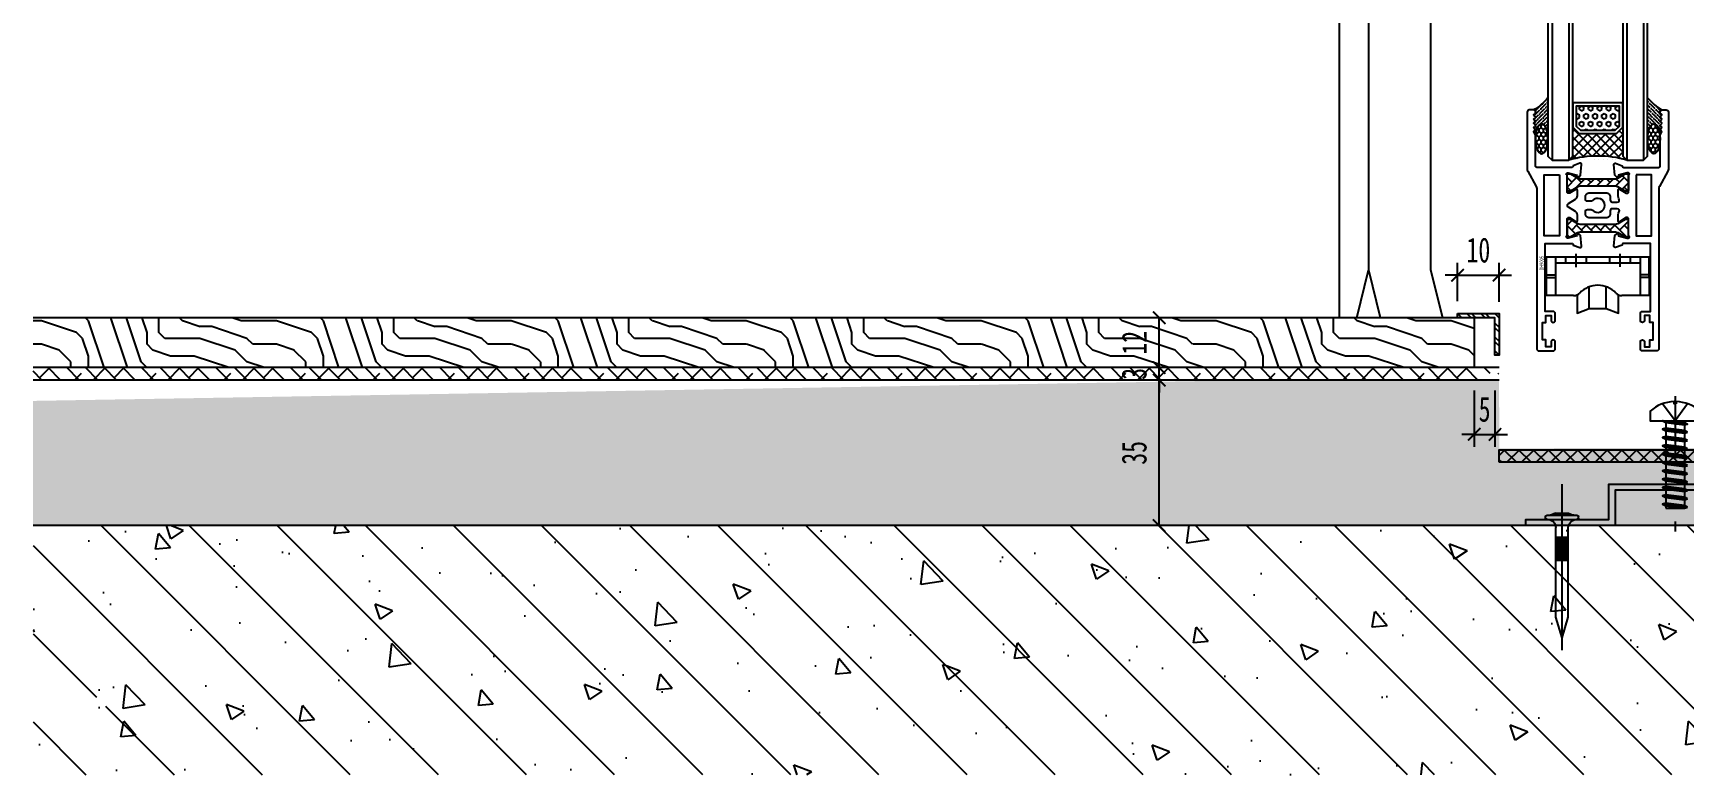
# Model space of a CAD drawing. Header units: millimetres. Extents: x 161920 to 181521, y -136232 to -127655.
# Drawn here: x 179903.6 to 180301.1, y -130814.6 to -130636.1 of the extents above; entities that cross this region are included whole.
import ezdxf
from ezdxf.enums import TextEntityAlignment as Align

# ---------------------------------------------------------------- set-up
doc = ezdxf.new("R2010")
doc.units = ezdxf.units.MM
doc.header["$LTSCALE"] = 10
doc.header["$PDMODE"] = 3
for name, pattern in [('CENTER', [50.8, 31.75, -6.35, 6.35, -6.35]), ('DASHDOT', [1, 0.5, -0.25, 0, -0.25]), ('DASHED', [19.05, 12.7, -6.35])]:
    doc.linetypes.add(name, pattern=pattern)
for name, color, linetype in [('0-bh(填充)', 251, 'Continuous'), ('0BZ', 8, 'Continuous'), ('0ZX', 1, 'CENTER'), ('2-NORM', 3, 'Continuous'), ('2FJ', 4, 'Continuous'), ('2MB1', 3, 'Continuous'), ('2PJ', 4, 'Continuous'), ('2TC', 8, 'Continuous'), ('2ZC', 3, 'Continuous'), ('4-Norm(立面正常)', 134, 'Continuous'), ('4-Wide(立面宽线)', 4, 'Continuous'), ('95', 95, 'Continuous'), ('D-Detail(节点图层)', 134, 'Continuous'), ('MISC13', 7, 'Continuous'), ('填充层', 8, 'Continuous'), ('尺寸标注', 1, 'Continuous'), ('文字', 2, 'Continuous'), ('标注层', 6, 'Continuous'), ('看线层', 4, 'Continuous'), ('钢材', 46, 'Continuous')]:
    doc.layers.add(name, color=color, linetype=linetype)
doc.styles.add('DIM', font='SimSun.ttf', dxfattribs={"width": 0.7})
doc.styles.add('kld-T', font='ros1.shx', dxfattribs={"width": 0.75, "bigfont": 'hztxt.shx'})
doc.dimstyles.new('3', dxfattribs={"dimscale": 3, "dimtxt": 2, "dimasz": 1, "dimexe": 1, "dimexo": 1, "dimgap": 1, "dimtad": 1, "dimdec": 0, "dimzin": 0, "dimdsep": 46, "dimtxsty": 'DIM', "dimblk": 'ARCHTICK', "dimcen": 0, "dimclrd": 5, "dimclre": 5, "dimclrt": 35, "dimadec": 0, "dimazin": 0, "dimtfac": 0.5, "dimtdec": 0, "dimtix": 1, "dimtmove": 2, "dimatfit": 2, "dimldrblk": 'A', "dimfxl": 0, "dimtolj": 1, "dimtzin": 0, "dimlwd": -1, "dimlwe": -1, "dimarcsym": 0})
pattern_1 = [(315, (175249.7407, -138273.4482), (2.29894557, 4e-16), [4.8768, -1.6256]), (45, (175250.8902, -138274.5977), (2.29894557, 4e-16), [4.8768, -1.6256])]

# ---------------------------------------------------------------- blocks, each defined once
blk = doc.blocks.new('A$C1A1D2990')
at = {"layer": '2TC'}
h = blk.add_hatch(dxfattribs=at)
h.set_pattern_fill('玻璃5', color=256, scale=5, style=0)
h.set_pattern_definition([(0, (-13749.80706, -6473.761), (0.9375, 0.541265875), [0.625, -1.25]), (120, (-13749.80706, -6473.761), (-0.937499998, 0.541265879), [0.625, -1.25]), (60, (-13749.80706, -6473.761), (2e-09, 1.082531754), [-1.25, 0.625])])
edge = h.paths.add_edge_path()
edge.add_ellipse((-6.96, 2), major_axis=(3.6, 0), ratio=0.416362, start_angle=0, end_angle=360)
h = blk.add_hatch(dxfattribs=at)
h.set_pattern_fill('ANSI36', color=256, scale=5, style=0)
h.set_pattern_definition([(45, (-13749.80706, -6473.761), (0.331456304, 1.21533978), [1.5625, -0.3125, 0, -0.3125])])
edge = h.paths.add_edge_path()
edge.add_line((2.95, 3.5), (-6.96, 3.5))
edge.add_ellipse((-6.96, 2), major_axis=(3.6, 0), ratio=0.416362, start_angle=270, end_angle=450, ccw=False)
edge.add_line((-6.96, 0.5), (-6, 0.5))
edge.add_line((-6, 0.5), (-5.29, 0.12))
edge.add_arc((-5.2, 0.3), 0.2, 241.9275, 360)
edge.add_arc((-4.8, 0.3), 0.2, 48.1897, 180, ccw=False)
edge.add_line((-4.67, 0.45), (-4.33, 0.15))
edge.add_arc((-4.2, 0.3), 0.2, 228.1897, 360)
edge.add_arc((-3.8, 0.3), 0.2, 48.1897, 180, ccw=False)
edge.add_line((-3.67, 0.45), (-3.33, 0.15))
edge.add_arc((-3.2, 0.3), 0.2, 228.1897, 360)
edge.add_arc((-2.8, 0.3), 0.2, 48.1897, 180, ccw=False)
edge.add_line((-2.67, 0.45), (-2.33, 0.15))
edge.add_arc((-2.2, 0.3), 0.2, 228.1897, 360)
edge.add_arc((-1.8, 0.3), 0.2, 48.1897, 180, ccw=False)
edge.add_line((-1.67, 0.45), (-1.33, 0.15))
edge.add_arc((-1.2, 0.3), 0.2, 228.1897, 360)
edge.add_arc((-0.8, 0.3), 0.2, 90, 180, ccw=False)
edge.add_line((-0.8, 0.5), (-0.5, 0.5))
edge.add_arc((-0.5, 0), 0.5, 0, 90, ccw=False)
edge.add_arc((9.85, -5.31), 11.19, 128.0574, 151.6578, ccw=False)
at = {"layer": '2PJ'}
blk.add_arc((9.85, -5.31), 11.19, 128.0574, 151.6578, dxfattribs=at)
blk.add_ellipse((-6.96, 2), major_axis=(3.6, 0), ratio=0.416362, dxfattribs=at)
blk = doc.blocks.new('射钉')
at = {"layer": '95', "linetype": 'ByBlock', "lineweight": 25}
for p, q in [((44721.82, 34473.67), (44726.82, 34475.17)), ((44726.82, 34475.17), (44748.32, 34475.17)), ((44750.32, 34477.17), (44750.32, 34477.27)), ((44750.72, 34477.67), (44750.92, 34477.67)), ((44751.32, 34476.5), (44751.32, 34477.27)), ((44751.32, 34470.07), (44751.33, 34476.42)), ((44751.79, 34475.24), (44751.35, 34476.35)), ((44751.82, 34472.25), (44751.82, 34475.1)), ((44721.82, 34473.67), (44726.82, 34472.17)), ((44726.82, 34472.17), (44748.32, 34472.17)), ((44751.79, 34472.1), (44751.35, 34470.99)), ((44750.32, 34470.07), (44750.32, 34470.17)), ((44750.72, 34469.67), (44750.92, 34469.67))]:
    blk.add_line(p, q, dxfattribs=at)
at = {"layer": '95', "linetype": 'ByBlock', "lineweight": -2}
for p, q in [((44740.4, 34475.17), (44740.4, 34472.17)), ((44740.74, 34475.17), (44740.74, 34472.17)), ((44741.09, 34475.17), (44741.09, 34472.17)), ((44741.43, 34475.17), (44741.43, 34472.17)), ((44741.78, 34475.17), (44741.78, 34472.17)), ((44742.12, 34475.17), (44742.12, 34472.17)), ((44742.47, 34475.17), (44742.47, 34472.17)), ((44742.81, 34475.17), (44742.81, 34472.17)), ((44743.16, 34475.17), (44743.16, 34472.17)), ((44743.5, 34475.17), (44743.5, 34472.17)), ((44743.85, 34475.17), (44743.85, 34472.17)), ((44744.19, 34475.17), (44744.19, 34472.17)), ((44744.54, 34475.17), (44744.54, 34472.17)), ((44744.88, 34475.17), (44744.88, 34472.17)), ((44745.23, 34475.17), (44745.23, 34472.17)), ((44745.57, 34475.17), (44745.57, 34472.17)), ((44745.92, 34475.17), (44745.92, 34472.17)), ((44750.32, 34470.17), (44750.32, 34477.17))]:
    blk.add_line(p, q, dxfattribs=at)
at = {"layer": '95', "linetype": 'ByBlock', "lineweight": 25}
for centre, radius, start, end in [((44748.32, 34477.17), 2, 270, 0), ((44750.72, 34477.27), 0.4, 90, 180), ((44750.92, 34477.27), 0.4, 0, 90), ((44751.72, 34476.5), 0.4, 180, 201.8014), ((44751.42, 34475.1), 0.4, 0, 21.8014), ((44748.32, 34470.17), 2, 0, 90), ((44751.72, 34470.85), 0.4, 158.1986, 180), ((44751.42, 34472.25), 0.4, 338.1986, 0), ((44750.72, 34470.07), 0.4, 180, 270), ((44750.92, 34470.07), 0.4, 270, 0)]:
    blk.add_arc(centre, radius, start, end, dxfattribs=at)
at = {"layer": '尺寸标注'}
blk.add_line((44718.83, 34473.67), (44758.76, 34473.67), dxfattribs=at)
blk = doc.blocks.new('90断热推拉门')
at = {"layer": '标注层'}
h = blk.add_hatch(dxfattribs=at)
h.set_pattern_fill('ANSI37', color=256, scale=20, style=0)
h.set_pattern_definition([(225, (425061.7592, 1867090.1746), (-1.767766953, 1.767766953), []), (135, (425061.7592, 1867090.1746), (1.767766953, 1.767766953), [])])
h.paths.add_polyline_path([(6287.87, -5574.32), (6287.87, -5577.32), (6380.07, -5577.32), (6380.07, -5574.32)])
at = {"layer": '0ZX', "linetype": 'DASHDOT', "ltscale": 3}
blk.add_line((6330.22, -5590.2), (6330.22, -5557.7), dxfattribs=at)
at = {"layer": '2PJ'}
for p, q in [((6333.22, -5563.54), (6327.22, -5564.28)), ((6327.97, -5563.87), (6327.97, -5563.32)), ((6327.97, -5563.32), (6332.47, -5563.32)), ((6327.97, -5565.87), (6327.97, -5564.5)), ((6332.47, -5565.32), (6332.47, -5563.95)), ((6333.22, -5565.54), (6327.22, -5566.28)), ((6333.22, -5567.54), (6327.22, -5568.28)), ((6327.97, -5567.87), (6327.97, -5566.5)), ((6327.97, -5569.87), (6327.97, -5568.5)), ((6332.47, -5567.32), (6332.47, -5565.95)), ((6332.47, -5569.32), (6332.47, -5567.95)), ((6333.22, -5569.54), (6327.22, -5570.28)), ((6333.22, -5571.54), (6327.22, -5572.28)), ((6327.97, -5571.87), (6327.97, -5570.5)), ((6327.97, -5573.87), (6327.97, -5572.5)), ((6332.47, -5571.32), (6332.47, -5569.95)), ((6332.47, -5573.32), (6332.47, -5571.95)), ((6333.22, -5573.54), (6327.22, -5574.28)), ((6333.22, -5575.54), (6327.22, -5576.28)), ((6327.97, -5575.87), (6327.97, -5574.5)), ((6327.97, -5577.87), (6327.97, -5576.5)), ((6332.47, -5575.32), (6332.47, -5573.95)), ((6332.47, -5577.32), (6332.47, -5575.95)), ((6333.22, -5577.54), (6327.22, -5578.28)), ((6333.22, -5579.54), (6327.22, -5580.28)), ((6327.97, -5579.87), (6327.97, -5578.5)), ((6327.97, -5581.87), (6327.97, -5580.5)), ((6332.47, -5579.32), (6332.47, -5577.95)), ((6332.47, -5581.32), (6332.47, -5579.95)), ((6333.22, -5581.54), (6327.22, -5582.28)), ((6333.22, -5583.54), (6327.22, -5584.28)), ((6327.97, -5583.87), (6327.97, -5582.5)), ((6332.47, -5583.32), (6332.47, -5581.95)), ((6332.47, -5584.32), (6332.47, -5583.95))]:
    blk.add_line(p, q, dxfattribs=at)
for points in [[(6333.22, -5563.54), (6332.47, -5563.95), (6327.97, -5564.5), (6327.22, -5564.28), (6327.97, -5563.87), (6332.47, -5563.32)], [(6333.22, -5565.54), (6332.47, -5565.95), (6327.97, -5566.5), (6327.22, -5566.28), (6327.97, -5565.87), (6332.47, -5565.32)], [(6333.22, -5567.54), (6332.47, -5567.95), (6327.97, -5568.5), (6327.22, -5568.28), (6327.97, -5567.87), (6332.47, -5567.32)], [(6333.22, -5569.54), (6332.47, -5569.95), (6327.97, -5570.5), (6327.22, -5570.28), (6327.97, -5569.87), (6332.47, -5569.32)], [(6333.22, -5571.54), (6332.47, -5571.95), (6327.97, -5572.5), (6327.22, -5572.28), (6327.97, -5571.87), (6332.47, -5571.32)], [(6287.87, -5574.32), (6287.87, -5577.32), (6380.07, -5577.32), (6380.07, -5574.32)], [(6333.22, -5573.54), (6332.47, -5573.95), (6327.97, -5574.5), (6327.22, -5574.28), (6327.97, -5573.87), (6332.47, -5573.32)], [(6333.22, -5575.54), (6332.47, -5575.95), (6327.97, -5576.5), (6327.22, -5576.28), (6327.97, -5575.87), (6332.47, -5575.32)], [(6333.22, -5577.54), (6332.47, -5577.95), (6327.97, -5578.5), (6327.22, -5578.28), (6327.97, -5577.87), (6332.47, -5577.32)], [(6333.22, -5579.54), (6332.47, -5579.95), (6327.97, -5580.5), (6327.22, -5580.28), (6327.97, -5579.87), (6332.47, -5579.32)], [(6333.22, -5581.54), (6332.47, -5581.95), (6327.97, -5582.5), (6327.22, -5582.28), (6327.97, -5581.87), (6332.47, -5581.32)]]:
    blk.add_lwpolyline(points, close=True, dxfattribs=at)
blk.add_lwpolyline([(6330.47, -5588.4), (6329.97, -5588.4), (6329.97, -5588.92, -0.177907), (6324.22, -5586.62), (6324.22, -5584.32), (6336.22, -5584.32), (6336.22, -5586.62, -0.177907), (6330.47, -5588.92)], format="xyb", close=True, dxfattribs=at)
blk.add_lwpolyline([(6327.36, -5584.32), (6327.22, -5584.28), (6327.97, -5583.87), (6332.47, -5583.32), (6333.22, -5583.54), (6332.47, -5583.95), (6329.44, -5584.32)], dxfattribs=at)
at = {"layer": '2PJ', "linetype": 'DASHED'}
blk.add_lwpolyline([(6333.21, -5588.4), (6330.22, -5584.32), (6327.22, -5588.4)], dxfattribs=at)
at = {"layer": '钢材'}
blk.add_lwpolyline([(6354.27, -5560.6), (6374.27, -5560.6), (6374.27, -5559.1), (6352.77, -5559.1), (6352.77, -5560.6), (6352.77, -5567.6), (6315.77, -5567.6), (6315.77, -5560.6), (6315.77, -5559.1), (6294.27, -5559.1), (6294.27, -5560.6), (6314.27, -5560.6), (6314.27, -5567.6), (6314.27, -5569.1), (6354.27, -5569.1)], close=True, dxfattribs=at)
at = {"layer": 'MISC13', "color": 0, "linetype": 'ByBlock', "rotation": 270}
blk.add_blockref('射钉', (-28170.66, 39189.72), dxfattribs=at)
at = {"layer": 'MISC13', "color": 0, "linetype": 'ByBlock', "extrusion": (0, 0, -1), "zscale": -1, "rotation": 270}
blk.add_blockref('射钉', (-40836.69, 39189.72), dxfattribs=at)
blk = doc.blocks.new('_ArchTick')
at = {"color": 0, "linetype": 'ByBlock', "const_width": 0.15}
blk.add_lwpolyline([(-0.5, -0.5), (0.5, 0.5)], dxfattribs=at)
blk = doc.blocks.new('*D359')
at = {"layer": '4-Wide(立面宽线)', "color": 5, "ltscale": 0.15}
for p, q in [((180192.76, -130719.57), (180171.76, -130719.57)), ((180174.76, -130754.57), (180174.76, -130719.57)), ((180192.76, -130754.57), (180171.76, -130754.57))]:
    blk.add_line(p, q, dxfattribs=at)
at = {"layer": 'Defpoints', "color": 0, "ltscale": 0.15}
for p in [(180174.76, -130719.57), (180201.78, -130719.57), (180201.78, -130754.57)]:
    blk.add_point(p, dxfattribs=at)
at = {"layer": '4-Wide(立面宽线)', "color": 5, "ltscale": 0.15, "xscale": 3, "yscale": 3, "zscale": 3}
for p, rotation in [((180174.76, -130719.57), 90), ((180174.76, -130754.57), 270)]:
    blk.add_blockref('_ArchTick', p, dxfattribs=dict(at, rotation=rotation))
at = {"layer": '4-Wide(立面宽线)', "color": 35, "ltscale": 0.15, "insert": (180168.76, -130737.07), "char_height": 6, "attachment_point": 5, "rotation": 90, "style": 'DIM'}
blk.add_mtext('\\A1;35', dxfattribs=at)
blk = doc.blocks.new('A')
for p, q in [((-1.44, 1.15), (-1.09, 1.44)), ((-1.09, 1.44), (0, 0)), ((-0.37, 0), (-2.13, 0)), ((-1.44, 1.15), (-0.37, 0)), ((-1.44, -1.15), (-0.37, 0)), ((-1.09, -1.44), (0, 0)), ((-1.44, -1.15), (-1.09, -1.44))]:
    blk.add_line(p, q)
for points in [[(-1.44, 1.15), (-1.09, 1.44), (-0.37, 0), (0, 0)], [(-1.44, -1.15), (-1.09, -1.44), (-0.37, 0), (0, 0)]]:
    blk.add_solid(points)
blk = doc.blocks.new('*D360')
at = {"layer": '4-Wide(立面宽线)', "color": 5, "ltscale": 0.15}
for p, q in [((180174.76, -130716.57), (180174.76, -130713.57)), ((180192.76, -130716.57), (180171.76, -130716.57)), ((180174.76, -130719.57), (180174.76, -130716.57)), ((180192.76, -130719.57), (180171.76, -130719.57)), ((180174.76, -130719.57), (180174.76, -130722.57))]:
    blk.add_line(p, q, dxfattribs=at)
at = {"layer": 'Defpoints', "color": 0, "ltscale": 0.15}
for p in [(180174.76, -130716.57), (180196.21, -130716.57), (180201.78, -130719.57)]:
    blk.add_point(p, dxfattribs=at)
at = {"layer": '4-Wide(立面宽线)', "color": 5, "ltscale": 0.15, "xscale": 3, "yscale": 3, "zscale": 3}
for p, rotation in [((180174.76, -130716.57), 270), ((180174.76, -130719.57), 90)]:
    blk.add_blockref('_ArchTick', p, dxfattribs=dict(at, rotation=rotation))
at = {"layer": '4-Wide(立面宽线)', "color": 35, "ltscale": 0.15, "insert": (180168.76, -130718.07), "char_height": 6, "attachment_point": 5, "rotation": 90, "style": 'DIM'}
blk.add_mtext('\\A1;3', dxfattribs=at)
blk = doc.blocks.new('*D361')
at = {"layer": '4-Wide(立面宽线)', "color": 5, "ltscale": 0.15}
for p, q in [((180189.51, -130704.57), (180171.76, -130704.57)), ((180174.76, -130716.57), (180174.76, -130704.57)), ((180192.76, -130716.57), (180171.76, -130716.57))]:
    blk.add_line(p, q, dxfattribs=at)
at = {"layer": 'Defpoints', "color": 0, "ltscale": 0.15}
for p in [(180174.76, -130704.57), (180192.51, -130704.57), (180196.21, -130716.57)]:
    blk.add_point(p, dxfattribs=at)
at = {"layer": '4-Wide(立面宽线)', "color": 5, "ltscale": 0.15, "xscale": 3, "yscale": 3, "zscale": 3}
for p, rotation in [((180174.76, -130704.57), 90), ((180174.76, -130716.57), 270)]:
    blk.add_blockref('_ArchTick', p, dxfattribs=dict(at, rotation=rotation))
at = {"layer": '4-Wide(立面宽线)', "color": 35, "ltscale": 0.15, "insert": (180168.76, -130710.57), "char_height": 6, "attachment_point": 5, "rotation": 90, "style": 'DIM'}
blk.add_mtext('\\A1;12', dxfattribs=at)
blk = doc.blocks.new('*D362')
at = {"layer": '4-Wide(立面宽线)', "color": 5, "ltscale": 0.15}
for p, q in [((180246.61, -130700.57), (180246.61, -130691.32)), ((180256.61, -130700.75), (180256.61, -130691.32)), ((180246.61, -130694.32), (180243.61, -130694.32)), ((180246.61, -130694.32), (180256.61, -130694.32)), ((180256.61, -130694.32), (180259.61, -130694.32))]:
    blk.add_line(p, q, dxfattribs=at)
at = {"layer": 'Defpoints', "color": 0, "ltscale": 0.15}
for p in [(180256.61, -130694.32), (180246.61, -130703.57), (180256.61, -130703.75)]:
    blk.add_point(p, dxfattribs=at)
at = {"layer": '4-Wide(立面宽线)', "color": 5, "ltscale": 0.15, "xscale": 3, "yscale": 3, "zscale": 3}
blk.add_blockref('_ArchTick', (180246.61, -130694.32), dxfattribs=at)
at = {"layer": '4-Wide(立面宽线)', "color": 5, "ltscale": 0.15, "xscale": 3, "yscale": 3, "zscale": 3, "rotation": 180}
blk.add_blockref('_ArchTick', (180256.61, -130694.32), dxfattribs=at)
at = {"layer": '4-Wide(立面宽线)', "color": 35, "ltscale": 0.15, "insert": (180251.61, -130688.32), "char_height": 6, "attachment_point": 5, "style": 'DIM'}
blk.add_mtext('\\A1;10', dxfattribs=at)
blk = doc.blocks.new('*D363')
at = {"layer": '4-Wide(立面宽线)', "color": 5, "ltscale": 0.15}
for p, q in [((180250.61, -130722.06), (180250.61, -130735.62)), ((180255.61, -130722.06), (180255.61, -130735.62)), ((180250.61, -130732.62), (180247.61, -130732.62)), ((180250.61, -130732.62), (180255.61, -130732.62)), ((180255.61, -130732.62), (180258.61, -130732.62))]:
    blk.add_line(p, q, dxfattribs=at)
at = {"layer": 'Defpoints', "color": 0, "ltscale": 0.15}
for p in [(180250.61, -130719.06), (180255.61, -130719.06), (180255.61, -130732.62)]:
    blk.add_point(p, dxfattribs=at)
at = {"layer": '4-Wide(立面宽线)', "color": 5, "ltscale": 0.15, "xscale": 3, "yscale": 3, "zscale": 3}
blk.add_blockref('_ArchTick', (180250.61, -130732.62), dxfattribs=at)
at = {"layer": '4-Wide(立面宽线)', "color": 5, "ltscale": 0.15, "xscale": 3, "yscale": 3, "zscale": 3, "rotation": 180}
blk.add_blockref('_ArchTick', (180255.61, -130732.62), dxfattribs=at)
at = {"layer": '4-Wide(立面宽线)', "color": 35, "ltscale": 0.15, "insert": (180253.11, -130726.62), "char_height": 6, "attachment_point": 5, "style": 'DIM'}
blk.add_mtext('\\A1;5', dxfattribs=at)

msp = doc.modelspace()

# ---------------------------------------------------------------- hatches: boundary and pattern name
at = {"layer": '0-bh(填充)', "ltscale": 10}
h = msp.add_hatch(dxfattribs=at)
h.set_pattern_fill('FC木纹浅SC300', color=250, scale=10, angle=45, style=0)
h.set_pattern_definition([(135, (192306.844, -127784.97), (-4e-15, 56.56854), [2, -38]), (135, (192329.47, -127801.94), (-4e-15, 56.56854), [4, -36]), (135, (192312.5, -127782.142), (-4e-15, 56.56854), [2, -38]), (135, (192332.3, -127796.284), (-4e-15, 56.56854), [2, -38]), (135, (192316.744, -127777.9), (-4e-15, 56.56854), [2, -38]), (135, (192333.714, -127792.04), (-4e-15, 56.56854), [2, -38]), (135, (192319.572, -127775.07), (-4e-15, 56.56854), [2, -38]), (135, (192337.957, -127787.8), (-4e-15, 56.56854), [2, -22, 2, -14]), (135, (192340.785, -127784.97), (-4e-15, 56.56854), [4, -20, 2, -14]), (135, (192346.442, -127782.142), (-4e-15, 56.56854), [2, -6, 2, -16, 2, -12]), (135, (192350.685, -127780.728), (-4e-15, 56.56854), [2, -8, 4, -26]), (135, (192333.714, -127760.93), (-4e-15, 56.56854), [2, -38]), (135, (192353.513, -127777.9), (-4e-15, 56.56854), [2, -10, 2, -26]), (90, (192329.471, -127807.598), (28.28427, 28.28427), [5.65684, -50.9117]), (90, (192305.43, -127783.556), (28.28427, 28.28427), [11.31371, -45.25483]), (90, (192319.572, -127769.414), (28.28427, 28.28427), [2.8284, -53.74014]), (90, (192346.442, -127790.627), (28.28427, 28.28427), [8.48528, -48.08326]), (90, (192322.4, -127766.586), (28.28427, 28.28427), [14.14214, -42.42641]), (90, (192326.643, -127762.343), (28.28427, 28.28427), [8.48528, -48.08326]), (180, (192335.128, -127765.171), (-28.28427, 28.28427), [2.8284, -53.74014]), (180, (192322.4, -127797.698), (-28.28427, 28.28427), [5.65684, -50.9117]), (180, (192332.3, -127784.97), (-28.28427, 28.28427), [5.65684, -50.9117]), (180, (192318.158, -127782.142), (-28.28427, 28.28427), [5.65684, -50.9117]), (180, (192330.886, -127772.243), (-28.28427, 28.28427), [5.65684, -50.9117]), (180, (192332.3, -127768), (-28.28427, 28.28427), [8.48528, -48.08326]), (180, (192322.4, -127792.042), (-28.28427, 28.28427), [8.48528, -48.08326]), (180, (192319.572, -127786.385), (-28.28427, 28.28427), [8.48528, -48.08326]), (180, (192333.714, -127780.728), (-28.28427, 28.28427), [8.48528, -48.08326]), (180, (192332.3, -127776.485), (-28.28427, 28.28427), [8.48528, -48.08326]), (108.43495, (192333.714, -127800.527), (-28.28427, 28.284271), [4.47214, -84.97058]), (108.43495, (192311.087, -127780.728), (-28.28427, 28.284271), [17.88854, -71.55418]), (108.43495, (192315.33, -127776.485), (-28.28427, 28.284271), [17.88854, -71.55418]), (108.43495, (192318.158, -127773.657), (-28.28427, 28.284271), [17.88856, -26.8, 8.9444, -35.80976]), (108.43495, (192319.572, -127766.586), (-28.28427, 28.284271), [4.47214, -84.97058]), (108.43495, (192354.927, -127782.142), (-28.28427, 28.284271), [4.47214, -84.97058]), (108.43495, (192332.3, -127759.515), (-28.28427, 28.284271), [8.94427, -80.49845]), (161.56505, (192313.915, -127792.042), (-28.284271, 28.28427), [8.94427, -80.49845]), (161.56505, (192330.886, -127794.87), (-28.284271, 28.28427), [8.94427, -80.49845]), (161.56505, (192326.643, -127799.113), (-28.284271, 28.28427), [4.47214, -84.97045]), (161.56505, (192332.3, -127790.627), (-28.284271, 28.28427), [13.41641, -76.02631]), (161.56505, (192326.643, -127784.97), (-28.284271, 28.28427), [8.94427, -80.49845]), (161.56505, (192325.229, -127780.728), (-28.284271, 28.28427), [8.94427, -80.49845]), (161.56505, (192336.543, -127786.385), (-28.284271, 28.28427), [4.47214, -84.97045]), (161.56505, (192337.957, -127782.142), (-28.284271, 28.28427), [4.47214, -84.97045]), (161.56505, (192332.3, -127765.171), (-28.284271, 28.28427), [4.47214, -84.97045]), (161.56505, (192323.815, -127776.485), (-28.284271, 28.28427), [4.47214, -84.97045]), (161.56505, (192345.028, -127780.728), (-28.284271, 28.28427), [13.41641, -76.02631]), (161.56505, (192349.27, -127779.314), (-28.284271, 28.28427), [8.94427, -80.49845]), (161.56505, (192325.229, -127772.243), (-28.284271, 28.28427), [4.472, -40.248, 4.472, -40.25072]), (161.56505, (192339.371, -127775.071), (-28.284271, 28.28427), [8.94427, -80.49845]), (161.56505, (192340.785, -127770.828), (-28.284271, 28.28427), [8.94427, -80.49845]), (161.56505, (192352.099, -127776.485), (-28.284271, 28.28427), [8.94427, -80.49845]), (161.56505, (192343.614, -127768), (-28.284271, 28.28427), [8.94427, -80.49845])])
h.paths.add_polyline_path([(180250.61, -130716.57), (180250.61, -130704.57), (179903.62, -130704.57), (179903.62, -130716.57)])
at = {"layer": '0-bh(填充)'}
h = msp.add_hatch(dxfattribs=at)
h.set_pattern_fill('ANSI38', color=250, style=0)
h.set_pattern_definition([(135, (204324.7602, -214291.517), (2.24506403, 2.24506403), []), (45, (204324.7602, -214291.517), (6.73519209, 2.24506403), [7.9375, -4.7625])])
h.paths.add_polyline_path([(180256.41, -130716.57), (180256.41, -130719.57), (180256.61, -130719.57), (180256.61, -130716.57)])
h.paths.add_polyline_path([(180254.41, -130719.57), (180254.41, -130716.57), (179903.62, -130716.57), (179903.62, -130719.57)])
h = msp.add_hatch(dxfattribs=at)
h.set_pattern_fill('AR-CONC', color=250, scale=0.1, style=0)
h.set_pattern_definition([(130, (204324.76, -214269.517), (-18.218467, -1.5939086), [1.905, -20.955]), (185, (204324.76, -214269.517), (3.524342, 19.1056845), [1.524, -16.7640584]), (79.548555, (204323.242, -214269.65), (-14.6941247, 17.5117752), [1.619001, -17.8090245]), (133.8158, (204324.76, -214264.437), (-27.107904, -4.204233), [2.8575, -31.4325]), (83.364442, (204322.5, -214264.787), (-23.7404134, 24.7426125), [2.428502, -26.713561]), (188.81585, (204324.76, -214264.437), (-23.740413, 24.7426125), [2.285997, -25.145973]), (159, (204322.22, -214265.707), (-15.161439, -10.2265198), [1.905, -20.955]), (214, (204322.22, -214265.707), (-6.180203, 18.4187966), [1.524, -16.764]), (108.548555, (204320.957, -214266.56), (-21.341642, 8.192277), [1.619001, -17.8089938]), (142.5, (204324.76, -214269.517), (-0.30886033, 8.4555039), [0, -16.5608, 0, -17.018, 0, -16.8275]), (172.5, (204324.76, -214269.517), (-6.68196625, 10.0180575), [0, -9.7028, 0, -16.1798, 0, -6.4135]), (212.5, (204330.4244, -214269.517), (-13.5590595, -0.5728744), [0, -6.35, 0, -19.812, 0, -26.289]), (222.5, (204332.964, -214269.517), (-14.8129181, 2.5426491), [0, -8.255, 0, -13.1572, 0, -18.669])])
h.paths.add_polyline_path([(180348.81, -130729.57), (180346.61, -130754.57), (180628.25, -130754.57), (180628.69, -130729.57)])
h.paths.add_polyline_path([(180198.3, -130719.57), (180256.61, -130719.57), (180256.62, -130735.96), (180346.61, -130735.85), (180346.61, -130754.57), (180296, -130754.57), (180254.41, -130754.57), (179903.62, -130754.57), (179903.62, -130724.57)])
h = msp.add_hatch(dxfattribs=at)
h.set_pattern_fill('AN钢筋混凝土SC10', color=249, scale=6, style=0, pattern_type=2)
h.set_pattern_definition([(135, (180896.683, -138180.119), (10.606602, 10.606602), []), (130, (180896.683, -138180.12), (-43.03561, -3.76513), [4.5, -49.5]), (185, (180896.683, -138180.12), (8.32508, 45.13153), [3.6, -39.6]), (79.5486, (180893.097, -138180.433), (-34.71056, 41.36637), [3.8244, -42.06853]), (133.8158, (180896.683, -138168.12), (-64.03446, -9.93114), [6.75, -74.25]), (83.3644, (180891.35, -138168.947), (-56.07976, 58.44707), [5.7366, -63.1028]), (188.8158, (180896.683, -138168.12), (-56.0797, 58.4471), [5.4, -59.4]), (159, (180890.683, -138171.12), (-35.81442, -24.15713), [4.5, -49.5]), (214, (180890.683, -138171.12), (-14.59892, 43.509), [3.6, -39.6]), (108.5486, (180887.7, -138173.13), (-50.41336, 19.35183), [3.8244, -42.06853]), (142.5, (180896.683, -138180.119), (-0.72959, 19.97363), [0, -39.12, 0, -40.2, 0, -39.75]), (172.5, (180896.683, -138180.12), (-15.78417, 23.6647), [0, -22.92, 0, -38.22, 0, -15.15]), (212.5, (180910.063, -138180.119), (-32.029346, -1.353292), [0, -15, 0, -46.8, 0, -62.1]), (222.5, (180916.063, -138180.12), (-34.99117, 6.0063), [0, -19.5, 0, -31.08, 0, -44.1])])
h.paths.add_polyline_path([(180717.86, -130814.57), (179903.62, -130814.57), (179903.62, -130798.05), (179923.62, -130798.05), (179903.62, -130788.89), (179903.62, -130754.57), (180717.86, -130754.57)])
at = {"layer": '2TC'}
h = msp.add_hatch(dxfattribs=at)
h.set_pattern_fill('AR-HBONE', color=256, scale=0.016, angle=-90, style=0)
h.set_pattern_definition(pattern_1)
edge = h.paths.add_edge_path()
edge.add_arc((180284.59, -130669.92), 1.2, 269.9999, 300.0478)
edge.add_line((180285.19, -130670.96), (180285.96, -130670.52))
edge.add_line((180285.96, -130670.52), (180286.94, -130669.95))
edge.add_arc((180287.05, -130670.13), 0.21, 90.0004, 119.9051, ccw=False)
edge.add_line((180287.05, -130669.92), (180287.36, -130669.92))
edge.add_arc((180287.36, -130670.32), 0.4, 0, 90, ccw=False)
edge.add_line((180287.76, -130670.32), (180287.76, -130673.72))
edge.add_arc((180287.36, -130673.72), 0.4, 270, 360, ccw=False)
edge.add_line((180287.36, -130674.12), (180287.05, -130674.12))
edge.add_arc((180287.05, -130673.91), 0.21, 240.0955, 270, ccw=False)
edge.add_line((180286.94, -130674.1), (180285.96, -130673.53))
edge.add_line((180285.96, -130673.53), (180285.19, -130673.08))
edge.add_arc((180284.59, -130674.12), 1.2, 59.952, 90)
edge.add_line((180284.59, -130672.92), (180280.36, -130672.92))
edge.add_line((180280.36, -130672.92), (180276.13, -130672.92))
edge.add_arc((180276.13, -130674.12), 1.2, 90.0001, 120.048)
edge.add_line((180275.53, -130673.08), (180274.76, -130673.53))
edge.add_line((180274.76, -130673.53), (180273.78, -130674.1))
edge.add_arc((180273.67, -130673.91), 0.21, 269.9997, 299.9045, ccw=False)
edge.add_line((180273.67, -130674.12), (180273.36, -130674.12))
edge.add_arc((180273.36, -130673.72), 0.4, 180, 270, ccw=False)
edge.add_line((180272.96, -130673.72), (180272.96, -130670.32))
edge.add_arc((180273.36, -130670.32), 0.4, 90, 180, ccw=False)
edge.add_line((180273.36, -130669.92), (180273.67, -130669.92))
edge.add_arc((180273.67, -130670.13), 0.21, 60.0949, 89.9998, ccw=False)
edge.add_line((180273.78, -130669.95), (180274.76, -130670.52))
edge.add_line((180274.76, -130670.52), (180275.53, -130670.96))
edge.add_arc((180276.13, -130669.92), 1.2, 239.9521, 270)
edge.add_line((180276.13, -130671.12), (180280.36, -130671.12))
edge.add_line((180280.36, -130671.12), (180284.59, -130671.12))
h = msp.add_hatch(dxfattribs=at)
h.set_pattern_fill('AR-HBONE', color=256, scale=0.016, angle=-90, style=0)
h.set_pattern_definition(pattern_1)
edge = h.paths.add_edge_path()
edge.add_arc((180284.59, -130685.13), 1.2, 59.9522, 90.0001, ccw=False)
edge.add_line((180285.19, -130684.09), (180285.96, -130684.53))
edge.add_line((180285.96, -130684.53), (180286.94, -130685.1))
edge.add_arc((180287.05, -130684.92), 0.21, 240.0949, 269.9996)
edge.add_line((180287.05, -130685.13), (180287.36, -130685.13))
edge.add_arc((180287.36, -130684.73), 0.4, 270, 360)
edge.add_line((180287.76, -130684.73), (180287.76, -130681.33))
edge.add_arc((180287.36, -130681.33), 0.4, 0, 90)
edge.add_line((180287.36, -130680.93), (180287.05, -130680.93))
edge.add_arc((180287.05, -130681.14), 0.21, 90, 119.9045)
edge.add_line((180286.94, -130680.96), (180285.96, -130681.52))
edge.add_line((180285.96, -130681.52), (180285.19, -130681.97))
edge.add_arc((180284.59, -130680.93), 1.2, 270, 300.048, ccw=False)
edge.add_line((180284.59, -130682.13), (180280.36, -130682.13))
edge.add_line((180280.36, -130682.13), (180276.13, -130682.13))
edge.add_arc((180276.13, -130680.93), 1.2, 239.952, 269.9999, ccw=False)
edge.add_line((180275.53, -130681.97), (180274.76, -130681.52))
edge.add_line((180274.76, -130681.52), (180273.78, -130680.96))
edge.add_arc((180273.67, -130681.14), 0.21, 60.0955, 90.0003)
edge.add_line((180273.67, -130680.93), (180273.36, -130680.93))
edge.add_arc((180273.36, -130681.33), 0.4, 90, 180)
edge.add_line((180272.96, -130681.33), (180272.96, -130684.73))
edge.add_arc((180273.36, -130684.73), 0.4, 180, 270)
edge.add_line((180273.36, -130685.13), (180273.67, -130685.13))
edge.add_arc((180273.67, -130684.92), 0.21, 270.0002, 299.9051)
edge.add_line((180273.78, -130685.1), (180274.76, -130684.53))
edge.add_line((180274.76, -130684.53), (180275.53, -130684.09))
edge.add_arc((180276.13, -130685.13), 1.2, 90, 120.0479, ccw=False)
edge.add_line((180276.13, -130683.93), (180280.36, -130683.93))
edge.add_line((180280.36, -130683.93), (180284.59, -130683.93))
at = {"layer": '4-Wide(立面宽线)', "ltscale": 0.15}
h = msp.add_hatch(dxfattribs=at)
h.set_pattern_fill('ANSI32', color=251, scale=0.5, style=0)
h.set_pattern_definition([(135, (180256.6106, -130713.5692), (1.6838, 1.6838), []), (135, (180255.488, -130713.5692), (1.6838, 1.6838), [])])
h.paths.add_polyline_path([(180246.61, -130703.57), (180256.61, -130703.57), (180256.61, -130713.57), (180255.61, -130713.57), (180255.61, -130704.57), (180246.61, -130704.57)])
at = {"layer": 'D-Detail(节点图层)', "ltscale": 0.15}
h = msp.add_hatch(dxfattribs=at)
h.set_pattern_fill('木纹面5', color=251, scale=300, angle=90, style=0, pattern_type=2)
h.set_pattern_definition([(90, (9082.5, 136.72), (-300, 2e-14), [60, -90, 30, -120]), (90, (9075, 346.72), (-300, 2e-14), [60, -240]), (90, (9060, 316.72), (-300, 2e-14), [30, -270]), (90, (9052.5, 151.72), (-300, 2e-14), [15, -210, 15, -60]), (90, (9037.5, 256.72), (-300, 2e-14), [60, -90, 15, -135]), (90, (9030, 181.72), (-300, 2e-14), [45, -255]), (90, (9022.5, 256.72), (-300, 2e-14), [90, -210]), (90, (9015, 166.72), (-300, 2e-14), [60, -240]), (90, (9007.5, 286.72), (-300, 2e-14), [150, -150]), (90, (8992.5, 196.72), (-300, 2e-14), [30, -90, 60, -120]), (90, (8985, 406.72), (-300, 2e-14), [60, -240]), (90, (8977.5, 346.72), (-300, 2e-14), [30, -270]), (90, (8970, 286.72), (-300, 2e-14), [30, -270]), (90, (8962.5, 136.72), (-300, 2e-14), [60, -240]), (90, (8955, 286.72), (-300, 2e-14), [60, -240]), (90, (8940, 286.72), (-300, 2e-14), [60, -60, 60, -120]), (90, (8925, 226.72), (-300, 2e-14), [30, -150, 60, -60]), (90, (8917.5, 286.72), (-300, 2e-14), [90, -210]), (90, (8902.5, 286.72), (-300, 2e-14), [60, -240]), (90, (8895, 166.72), (-300, 2e-14), [90, -120, 30, -60]), (90, (8880, 166.72), (-300, 2e-14), [150, -150]), (90, (8872.5, 346.72), (-300, 2e-14), [30, -270]), (90, (8865, 256.72), (-300, 2e-14), [60, -240]), (90, (8857.5, 196.72), (-300, 2e-14), [30, -120, 30, -120]), (90, (8850, 166.72), (-300, 2e-14), [30, -90, 60, -120]), (90, (8842.5, 226.72), (-300, 2e-14), [30, -150, 30, -90]), (90, (8835, 286.72), (-300, 2e-14), [90, -210]), (90, (8820, 166.72), (-300, 2e-14), [60, -240]), (90, (8812.5, 316.72), (-300, 2e-14), [30, -270]), (90, (8805, 376.72), (-300, 2e-14), [30, -270]), (104.036243, (9060, 346.72), (1e-08, 300), [30.9, -1206.03166]), (104.036243, (8992.5, 376.72), (1e-08, 300), [30.9, -1206.03166]), (104.036243, (8812.5, 346.72), (1e-08, 300), [30.9, -1206.03166]), (104.036243, (8925, 256.72), (1e-08, 300), [30.9, -1206.03166]), (104.036243, (8880, 316.72), (1e-08, 300), [30.9, -1206.03166]), (104.036243, (8902.5, 346.72), (1e-08, 300), [30.9, -1206.03166]), (104.036243, (8850, 196.72), (1e-08, 300), [30.9, -1206.03166]), (104.036243, (8865, 316.72), (1e-08, 300), [30.9, -1206.03166]), (104.036243, (8977.5, 376.72), (1e-08, 300), [61.8, -1175.13166]), (104.036243, (8955, 346.72), (1e-08, 300), [61.8, -1175.13166]), (104.036243, (8940, 346.72), (1e-08, 300), [61.8, -1175.13166]), (255.963757, (9037.5, 256.72), (1e-08, -300), [30.9, -61.8, 30.9, -1113.33166]), (255.963757, (8992.5, 196.72), (1e-08, -300), [30.9, -1206.03166]), (255.963757, (8857.5, 196.72), (1e-08, -300), [61.8, -1175.13166]), (284.036243, (9075, 346.72), (-1e-08, -300), [30.9, -1206.03166]), (75.963757, (9075, 406.72), (-1e-08, 300), [30.9, -1206.03166]), (75.963757, (8970, 316.72), (-1e-08, 300), [30.9, -1206.03166]), (75.963757, (8917.5, 376.72), (-1e-08, 300), [30.9, -1206.03166]), (75.963757, (8895, 256.72), (-1e-08, 300), [30.9, -1206.03166]), (75.963757, (8857.5, 226.72), (-1e-08, 300), [30.9, -1206.03166]), (75.963757, (8842.5, 256.72), (-1e-08, 300), [30.9, -1206.03166]), (75.963757, (8895, 256.72), (-1e-08, 300), [30.9, -1206.03166]), (75.963757, (8850, 346.72), (-1e-08, 300), [123.6, -1113.33166]), (75.963757, (9052.5, 166.72), (-1e-08, 300), [123.6, -1113.33166]), (75.963757, (9030, 196.72), (-1e-08, 300), [123.6, -1113.33166]), (75.963757, (9015, 226.72), (-1e-08, 300), [30.9, -61.8, 61.8, -1082.43166]), (75.963757, (8992.5, 226.72), (-1e-08, 300), [61.8, -61.8, 61.8, -1051.53166]), (75.963757, (8962.5, 196.72), (-1e-08, 300), [123.6, -1113.33166]), (75.963757, (8940, 166.72), (-1e-08, 300), [123.6, -1113.33166]), (75.963757, (8925, 166.72), (-1e-08, 300), [123.6, -1113.33166]), (75.963757, (8835, 376.72), (-1e-08, 300), [30.9, -1206.03166]), (75.963768, (8805, 406.72), (-5.8e-05, 300), [61.8, -1175.13166]), (75.963768, (8820, 226.72), (-5.8e-05, 300), [61.8, -1175.13166]), (75.963758, (9082.5, 196.72), (-5e-06, 300), [123.6, -1113.33166]), (75.963758, (8872.5, 376.72), (-5e-06, 300), [92.7, -1144.23166]), (75.963758, (8895, 406.72), (-5e-06, 300), [185.4, -1051.53166])])
h.paths.add_polyline_path([(180254.41, -130497.5), (180220.61, -130497.5), (180220.61, -130704.57), (180254.41, -130704.57)])
at = {"layer": '填充层'}
h = msp.add_hatch(dxfattribs=at)
h.set_pattern_fill('HEX', color=256, scale=5, angle=-90, style=0)
h.set_pattern_definition([(90, (594205.7552, -298388.2516), (1.082531755, -2e-16), [0.625, -1.25]), (330, (594205.7552, -298388.2516), (-0.5412658775, -0.9375000002), [0.625, -1.25]), (30, (594205.7552, -298387.6266), (0.5412658775, -0.9375000002), [0.625, -1.25])])
h.paths.add_polyline_path([(180276.16, -130659.44), (180284.56, -130659.44), (180285.56, -130658.44), (180285.56, -130653.64), (180275.16, -130653.64), (180275.16, -130658.44)])
at = {"layer": '填充层', "ltscale": 3}
h = msp.add_hatch(dxfattribs=at)
h.set_pattern_fill('ANSI37', color=256, scale=12, angle=-90, style=0)
h.set_pattern_definition([(225, (188258.3324, -130541.6637), (1.06066017, -1.06066017), []), (315, (188258.3324, -130541.6637), (1.06066017, 1.06066017), [])])
edge = h.paths.add_edge_path()
edge.add_arc((180280.36, -130690.65), 25, 76.1106, 103.8837, ccw=False)
edge.add_line((180286.36, -130666.38), (180286.36, -130658.74))
edge.add_line((180286.36, -130658.74), (180284.86, -130660.24))
edge.add_line((180284.86, -130660.24), (180275.86, -130660.24))
edge.add_line((180275.86, -130660.24), (180274.36, -130658.74))
edge.add_line((180274.36, -130658.74), (180274.36, -130666.38))

# ---------------------------------------------------------------- linework, layer by layer
at = {"color": 146, "ltscale": 0.15}
msp.add_lwpolyline([(180246.61, -130703.57), (180256.61, -130703.57), (180256.61, -130713.57), (180255.61, -130713.57), (180255.61, -130704.57), (180246.61, -130704.57), (180246.61, -130703.57)], dxfattribs=at)
at = {"layer": '0ZX', "linetype": 'CENTER', "ltscale": 0.3}
for p, q in [((180275.06, -130689.17), (180275.06, -130692.38)), ((180285.66, -130689.17), (180285.66, -130692.34))]:
    msp.add_line(p, q, dxfattribs=at)
at = {"layer": '2-NORM', "color": 134}
msp.add_line((180218.11, -128324.57), (180218.11, -130704.57), dxfattribs=at)
at = {"layer": '2FJ'}
for points in [[(180284.59, -130671.12, 0.131865), (180285.19, -130670.96), (180285.96, -130670.52), (180286.94, -130669.95, -0.13123), (180287.05, -130669.92), (180287.36, -130669.92, -0.414214), (180287.76, -130670.32), (180287.76, -130673.72, -0.414214), (180287.36, -130674.12), (180287.05, -130674.12, -0.131229), (180286.94, -130674.1), (180285.96, -130673.53), (180285.19, -130673.08, 0.131865), (180284.59, -130672.92), (180280.36, -130672.92), (180276.13, -130672.92, 0.131865), (180275.53, -130673.08), (180274.76, -130673.53), (180273.78, -130674.1, -0.13123), (180273.67, -130674.12), (180273.36, -130674.12, -0.414214), (180272.96, -130673.72), (180272.96, -130670.32, -0.414214), (180273.36, -130669.92), (180273.67, -130669.92, -0.131231), (180273.78, -130669.95), (180274.76, -130670.52), (180275.53, -130670.96, 0.131865), (180276.13, -130671.12), (180280.36, -130671.12)], [(180284.59, -130683.93, -0.131865), (180285.19, -130684.09), (180285.96, -130684.53), (180286.94, -130685.1, 0.13123), (180287.05, -130685.13), (180287.36, -130685.13, 0.414214), (180287.76, -130684.73), (180287.76, -130681.33, 0.414214), (180287.36, -130680.93), (180287.05, -130680.93, 0.131229), (180286.94, -130680.96), (180285.96, -130681.52), (180285.19, -130681.97, -0.131865), (180284.59, -130682.13), (180280.36, -130682.13), (180276.13, -130682.13, -0.131865), (180275.53, -130681.97), (180274.76, -130681.52), (180273.78, -130680.96, 0.13123), (180273.67, -130680.93), (180273.36, -130680.93, 0.414214), (180272.96, -130681.33), (180272.96, -130684.73, 0.414214), (180273.36, -130685.13), (180273.67, -130685.13, 0.131231), (180273.78, -130685.1), (180274.76, -130684.53), (180275.53, -130684.09, -0.131865), (180276.13, -130683.93), (180280.36, -130683.93)]]:
    msp.add_lwpolyline(points, format="xyb", close=True, dxfattribs=at)
at = {"layer": '2MB1', "color": 8}
for p, q in [((180269.36, -128776.17), (180269.36, -130666.65)), ((180273.36, -128776.17), (180273.36, -130666.65)), ((180287.36, -128776.17), (180287.36, -130666.65)), ((180291.36, -128776.17), (180291.36, -130666.65))]:
    msp.add_line(p, q, dxfattribs=at)
at = {"layer": '2MB1'}
for points in [[(180268.36, -128776.17), (180268.36, -130665.65), (180269.36, -130666.65), (180273.36, -130666.65), (180274.36, -130665.65), (180274.36, -128776.17)], [(180286.36, -128776.17), (180286.36, -130665.65), (180287.36, -130666.65), (180291.36, -130666.65), (180292.36, -130665.65), (180292.36, -128776.17)]]:
    msp.add_lwpolyline(points, dxfattribs=at)
at = {"layer": '2PJ'}
for p, q in [((180267.96, -130689.88), (180292.76, -130689.88)), ((180267.96, -130689.88), (180267.96, -130694.88)), ((180270.16, -130689.88), (180270.16, -130699.25)), ((180270.16, -130691.38), (180290.56, -130691.38)), ((180290.56, -130689.88), (180290.56, -130699.25)), ((180292.76, -130694.88), (180292.76, -130689.88)), ((180267.96, -130694.25), (180270.16, -130694.25)), ((180267.96, -130694.25), (180267.96, -130699.25)), ((180267.96, -130694.88), (180270.16, -130694.88)), ((180292.76, -130694.25), (180290.56, -130694.25)), ((180292.76, -130694.88), (180290.56, -130694.88)), ((180292.76, -130694.25), (180292.76, -130699.25)), ((180274.55, -130699.25), (180267.96, -130699.25)), ((180278.32, -130702.35), (180278.32, -130697.11)), ((180282.4, -130702.35), (180282.4, -130697.11)), ((180292.76, -130699.25), (180286.17, -130699.25))]:
    msp.add_line(p, q, dxfattribs=at)
at = {"layer": '2PJ', "linetype": 'DASHED', "ltscale": 0.4}
for p, q in [((180272.56, -130689.88), (180272.56, -130691.38)), ((180277.56, -130689.88), (180277.56, -130691.38)), ((180283.16, -130689.88), (180283.16, -130691.38)), ((180288.16, -130689.88), (180288.16, -130691.38))]:
    msp.add_line(p, q, dxfattribs=at)
at = {"layer": '2PJ'}
msp.add_lwpolyline([(180275.36, -130699.08), (180275.36, -130703.46), (180278.32, -130702.35), (180282.4, -130702.35), (180285.36, -130703.46), (180285.36, -130699.08)], dxfattribs=at)
for centre, radius, start, end in [((180274.55, -130697.25), 2, 270, 316.5748), ((180280.36, -130702.75), 6, 43.4252, 136.5748), ((180286.17, -130697.25), 2, 223.4252, 270)]:
    msp.add_arc(centre, radius, start, end, dxfattribs=at)
at = {"layer": '2ZC'}
for points in [[(180270.11, -130703.55, 0.414214), (180269.61, -130703.05), (180267.66, -130703.05), (180267.66, -130686.68), (180274.16, -130686.68, -0.414214), (180274.46, -130686.98), (180274.46, -130687.08), (180276.06, -130687.66, 0.548619), (180276.46, -130687.35), (180276.23, -130684.77), (180275.8, -130684.34, 0.57735), (180275.47, -130684.43), (180275.36, -130684.82), (180273.26, -130685.38), (180273.06, -130685.38, -0.843039), (180272.96, -130684.8), (180272.96, -130680.78, -0.414214), (180273.26, -130680.48), (180273.57, -130680.48), (180275.16, -130681.45, 0.585524), (180275.46, -130681.28), (180275.46, -130679.85, 0.261413), (180274.98, -130679), (180273.27, -130677.96, -0.561174), (180273.27, -130677.1), (180274.98, -130676.06, 0.261413), (180275.46, -130675.21), (180275.46, -130673.78, 0.585524), (180275.16, -130673.61), (180273.57, -130674.58), (180273.26, -130674.58, -0.414214), (180272.96, -130674.28), (180272.96, -130670.26, -0.843039), (180273.06, -130669.68), (180273.26, -130669.68), (180275.36, -130670.24), (180275.47, -130670.63, 0.57735), (180275.8, -130670.72), (180276.23, -130670.29), (180276.46, -130667.71, 0.548619), (180276.06, -130667.4), (180274.46, -130667.98), (180274.46, -130668.08, -0.414214), (180274.16, -130668.38), (180265.66, -130668.38, -0.414214), (180265.36, -130668.08), (180265.36, -130660.57), (180264.98, -130659.86, -0.56619), (180265.16, -130659.57, 0.648232), (180265.31, -130659.24), (180265.01, -130658.9, -0.648232), (180265.16, -130658.57, 0.648232), (180265.31, -130658.24), (180265.01, -130657.9, -0.648232), (180265.16, -130657.57, 0.648232), (180265.31, -130657.24), (180265.01, -130656.9, -0.648232), (180265.16, -130656.57, 0.648232), (180265.31, -130656.24), (180265.01, -130655.9, -0.648232), (180265.16, -130655.57, 0.414214), (180265.36, -130655.37), (180265.36, -130655.07, 0.414214), (180264.86, -130654.57), (180263.86, -130654.57, 0.414214), (180263.36, -130655.07), (180263.36, -130668.83, 0.127316), (180263.49, -130669.32), (180265.54, -130673.01, -0.127316), (180265.66, -130673.5), (180265.66, -130712.05, 0.414214), (180266.16, -130712.55), (180269.61, -130712.55, 0.414214), (180270.11, -130712.05), (180270.11, -130710.4, 1), (180269.11, -130710.4), (180269.11, -130711.55), (180267.81, -130711.55), (180267.81, -130709.9), (180267.06, -130709.9), (180267.06, -130705.7), (180267.81, -130705.7), (180267.81, -130704.05), (180269.11, -130704.05), (180269.11, -130705.2, 1), (180270.11, -130705.2)], [(180284.92, -130684.34, -0.57735), (180285.25, -130684.43), (180285.36, -130684.82), (180287.46, -130685.38), (180287.66, -130685.38, 0.843039), (180287.76, -130684.8), (180287.76, -130680.78, 0.414214), (180287.46, -130680.48), (180287.16, -130680.48), (180285.56, -130681.45, -0.585524), (180285.26, -130681.28), (180285.26, -130679.71, -0.158818), (180285.45, -130679.13, 0.613383), (180285.05, -130678.33), (180283.86, -130678.33, 0.414214), (180283.36, -130678.83), (180283.36, -130679.53, -0.414214), (180282.36, -130680.53), (180278.36, -130680.53, -0.414214), (180277.36, -130679.53), (180277.36, -130679.03, -0.414214), (180277.86, -130678.53), (180278.75, -130678.53, -0.207728), (180279.12, -130678.69, 2.534767), (180279.12, -130676.37, -0.207728), (180278.75, -130676.53), (180277.86, -130676.53, -0.414214), (180277.36, -130676.03), (180277.36, -130675.53, -0.414214), (180278.36, -130674.53), (180282.36, -130674.53, -0.414214), (180283.36, -130675.53), (180283.36, -130676.23, 0.414214), (180283.86, -130676.73), (180285.05, -130676.73, 0.613383), (180285.45, -130675.94, -0.158818), (180285.26, -130675.35), (180285.26, -130673.78, -0.585524), (180285.56, -130673.61), (180287.16, -130674.58), (180287.46, -130674.58, 0.414214), (180287.76, -130674.28), (180287.76, -130670.26, 0.843039), (180287.66, -130669.68), (180287.46, -130669.68), (180285.36, -130670.24), (180285.25, -130670.63, -0.57735), (180284.92, -130670.72), (180284.49, -130670.29), (180284.26, -130667.71, -0.548619), (180284.66, -130667.4), (180286.26, -130667.98), (180286.26, -130668.08, 0.414214), (180286.56, -130668.38), (180295.06, -130668.38, 0.414214), (180295.36, -130668.08), (180295.36, -130660.57), (180295.74, -130659.86, 0.56619), (180295.56, -130659.57, -0.648232), (180295.41, -130659.24), (180295.71, -130658.9, 0.648232), (180295.56, -130658.57, -0.648232), (180295.41, -130658.24), (180295.71, -130657.9, 0.648232), (180295.56, -130657.57, -0.648232), (180295.41, -130657.24), (180295.71, -130656.9, 0.648232), (180295.56, -130656.57, -0.648232), (180295.41, -130656.24), (180295.71, -130655.9, 0.648232), (180295.56, -130655.57, -0.414214), (180295.36, -130655.37), (180295.36, -130655.07, -0.414214), (180295.86, -130654.57), (180296.86, -130654.57, -0.414214), (180297.36, -130655.07), (180297.36, -130668.83, -0.127316), (180297.24, -130669.32), (180295.19, -130673.01, 0.127316), (180295.06, -130673.5), (180295.06, -130712.05, -0.414214), (180294.56, -130712.55), (180291.11, -130712.55, -0.414214), (180290.61, -130712.05), (180290.61, -130710.4, -1), (180291.61, -130710.4), (180291.61, -130711.55), (180292.91, -130711.55), (180292.91, -130709.9), (180293.66, -130709.9), (180293.66, -130705.7), (180292.91, -130705.7), (180292.91, -130704.05), (180291.61, -130704.05), (180291.61, -130705.2, -1), (180290.61, -130705.2), (180290.61, -130703.55, -0.414214), (180291.11, -130703.05), (180293.06, -130703.05), (180293.06, -130686.68), (180286.56, -130686.68, 0.414214), (180286.26, -130686.98), (180286.26, -130687.08), (180284.66, -130687.66, -0.548619), (180284.26, -130687.35), (180284.49, -130684.77)]]:
    msp.add_lwpolyline(points, format="xyb", close=True, dxfattribs=at)
for points in [[(180271.16, -130670.18), (180271.16, -130684.88), (180267.46, -130684.88), (180267.46, -130670.18)], [(180289.56, -130670.18), (180289.56, -130684.88), (180293.26, -130684.88), (180293.26, -130670.18)]]:
    msp.add_lwpolyline(points, close=True, dxfattribs=at)
at = {"layer": '4-Norm(立面正常)', "color": 134}
for p, q in [((180256.61, -130716.57), (179903.62, -130716.57)), ((180256.61, -130719.57), (179903.62, -130719.57))]:
    msp.add_line(p, q, dxfattribs=at)
at = {"layer": '4-Wide(立面宽线)', "color": 4}
for p, q in [((180251.61, -130704.57), (179903.62, -130704.57)), ((180250.61, -130704.57), (180250.61, -130716.57))]:
    msp.add_line(p, q, dxfattribs=at)
at = {"layer": '4-Wide(立面宽线)', "color": 6}
msp.add_line((180725.86, -130754.57), (179903.62, -130754.57), dxfattribs=at)
at = {"layer": '看线层'}
for points in [[(180275.86, -130660.24), (180284.86, -130660.24), (180286.36, -130658.74), (180286.36, -130652.84), (180274.36, -130652.84), (180274.36, -130658.74)], [(180276.16, -130659.44), (180284.56, -130659.44), (180285.56, -130658.44), (180285.56, -130653.64), (180275.16, -130653.64), (180275.16, -130658.44)]]:
    msp.add_lwpolyline(points, close=True, dxfattribs=at)
msp.add_arc((180280.36, -130690.65), 25, 73.7375, 106.2579, dxfattribs=at)

# ---------------------------------------------------------------- block references
at = {"layer": '0BZ', "xscale": -1, "rotation": 180}
msp.add_blockref('90断热推拉门', (173968.74, -136313.67), dxfattribs=at)
at = {"layer": '标注层', "xscale": -1, "rotation": 270}
msp.add_blockref('A$C1A1D2990', (180264.84, -130654.57), dxfattribs=at)
at = {"layer": '标注层', "rotation": 90}
msp.add_blockref('A$C1A1D2990', (180295.86, -130654.57), dxfattribs=at)

# ---------------------------------------------------------------- texts
at = {"layer": '文字', "style": 'kld-T', "width": 0.75}
msp.add_text('DH9005', height=0.96, rotation=90, dxfattribs=at).set_placement((180266.82, -130693.19), align=Align.MIDDLE_LEFT)

# ---------------------------------------------------------------- dimensions: what is measured, and where the dimension line sits
at = {"layer": '4-Wide(立面宽线)', "color": 251, "ltscale": 0.15}
for base, p1, p2, picture, middle in [((180256.61, -130694.32), (180246.61, -130703.57), (180256.61, -130703.75), '*D362', (180251.61, -130688.32)), ((180255.61, -130732.62), (180250.61, -130719.06), (180255.61, -130719.06), '*D363', (180253.11, -130726.62))]:
    dim = msp.add_linear_dim(base=base, p1=p1, p2=p2, dimstyle='3', dxfattribs=at)
    dim.commit()
    dim.dimension.update_dxf_attribs({"geometry": picture, "text_midpoint": middle})
for base, p1, p2, picture, middle in [((180174.76, -130704.57), (180196.21, -130716.57), (180192.51, -130704.57), '*D361', (180168.76, -130710.57)), ((180174.76, -130716.57), (180201.78, -130719.57), (180196.21, -130716.57), '*D360', (180168.76, -130718.07)), ((180174.76, -130719.57), (180201.78, -130754.57), (180201.78, -130719.57), '*D359', (180168.76, -130737.07))]:
    dim = msp.add_linear_dim(base=base, p1=p1, p2=p2, angle=90, dimstyle='3', dxfattribs=at)
    dim.commit()
    dim.dimension.update_dxf_attribs({"geometry": picture, "text_midpoint": middle})

doc.saveas('drawing.dxf')
